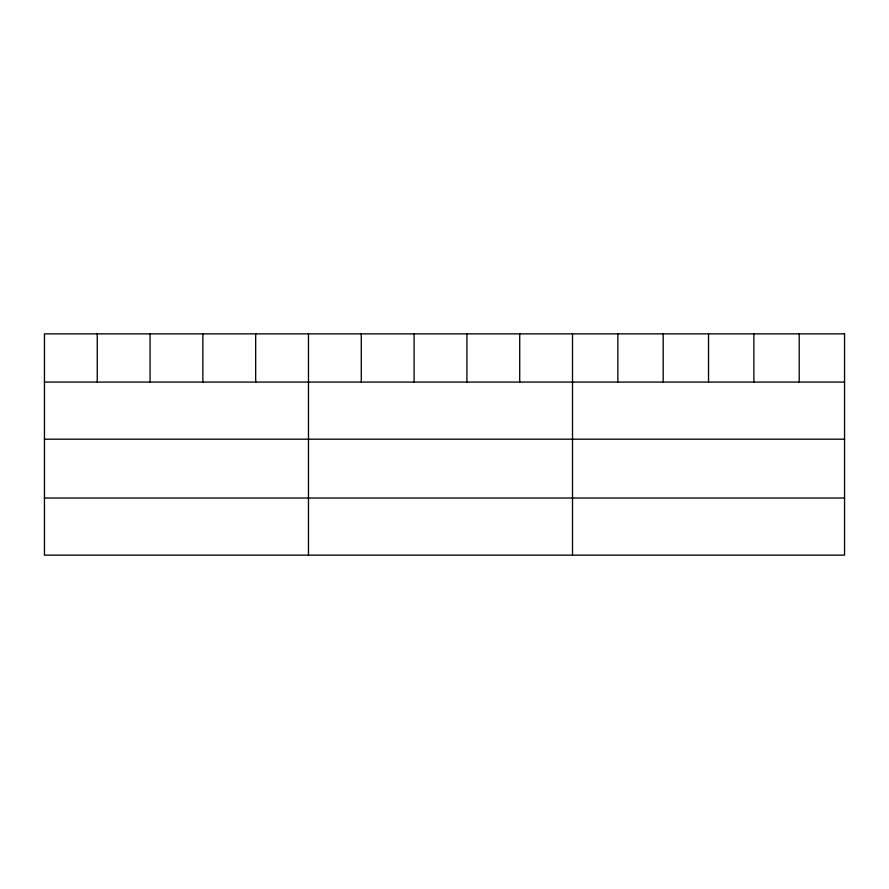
<?xml version="1.0" encoding="UTF-8"?>
<svg xmlns="http://www.w3.org/2000/svg" width="889" height="889" viewBox="0 0 889 889"><rect width="100%" height="100%" fill="white"/><g stroke="black" fill="none" stroke-linecap="round" stroke-linejoin="round"><path stroke-width="1.33" d="M44.45 382.07L844.55 382.07M44.45 439.188L844.55 439.188M44.45 498.029L844.55 498.029M799.211 333.853L799.211 382.07M753.872 333.853L753.872 382.07M708.533 333.853L708.533 382.07M663.194 333.853L663.194 382.07M617.855 333.853L617.855 382.07M572.516 333.853L572.516 555.147M519.709 333.853L519.709 382.07M466.903 333.853L466.903 382.07M414.096 333.853L414.096 382.07M361.29 333.853L361.29 382.07M308.483 333.853L308.483 555.147M255.676 333.853L255.676 382.07M202.87 333.853L202.87 382.07M150.063 333.853L150.063 382.07M97.257 333.853L97.257 382.07M844.55 333.853L44.45 333.853L44.45 555.147L844.55 555.147L844.55 333.853"/></g></svg>
